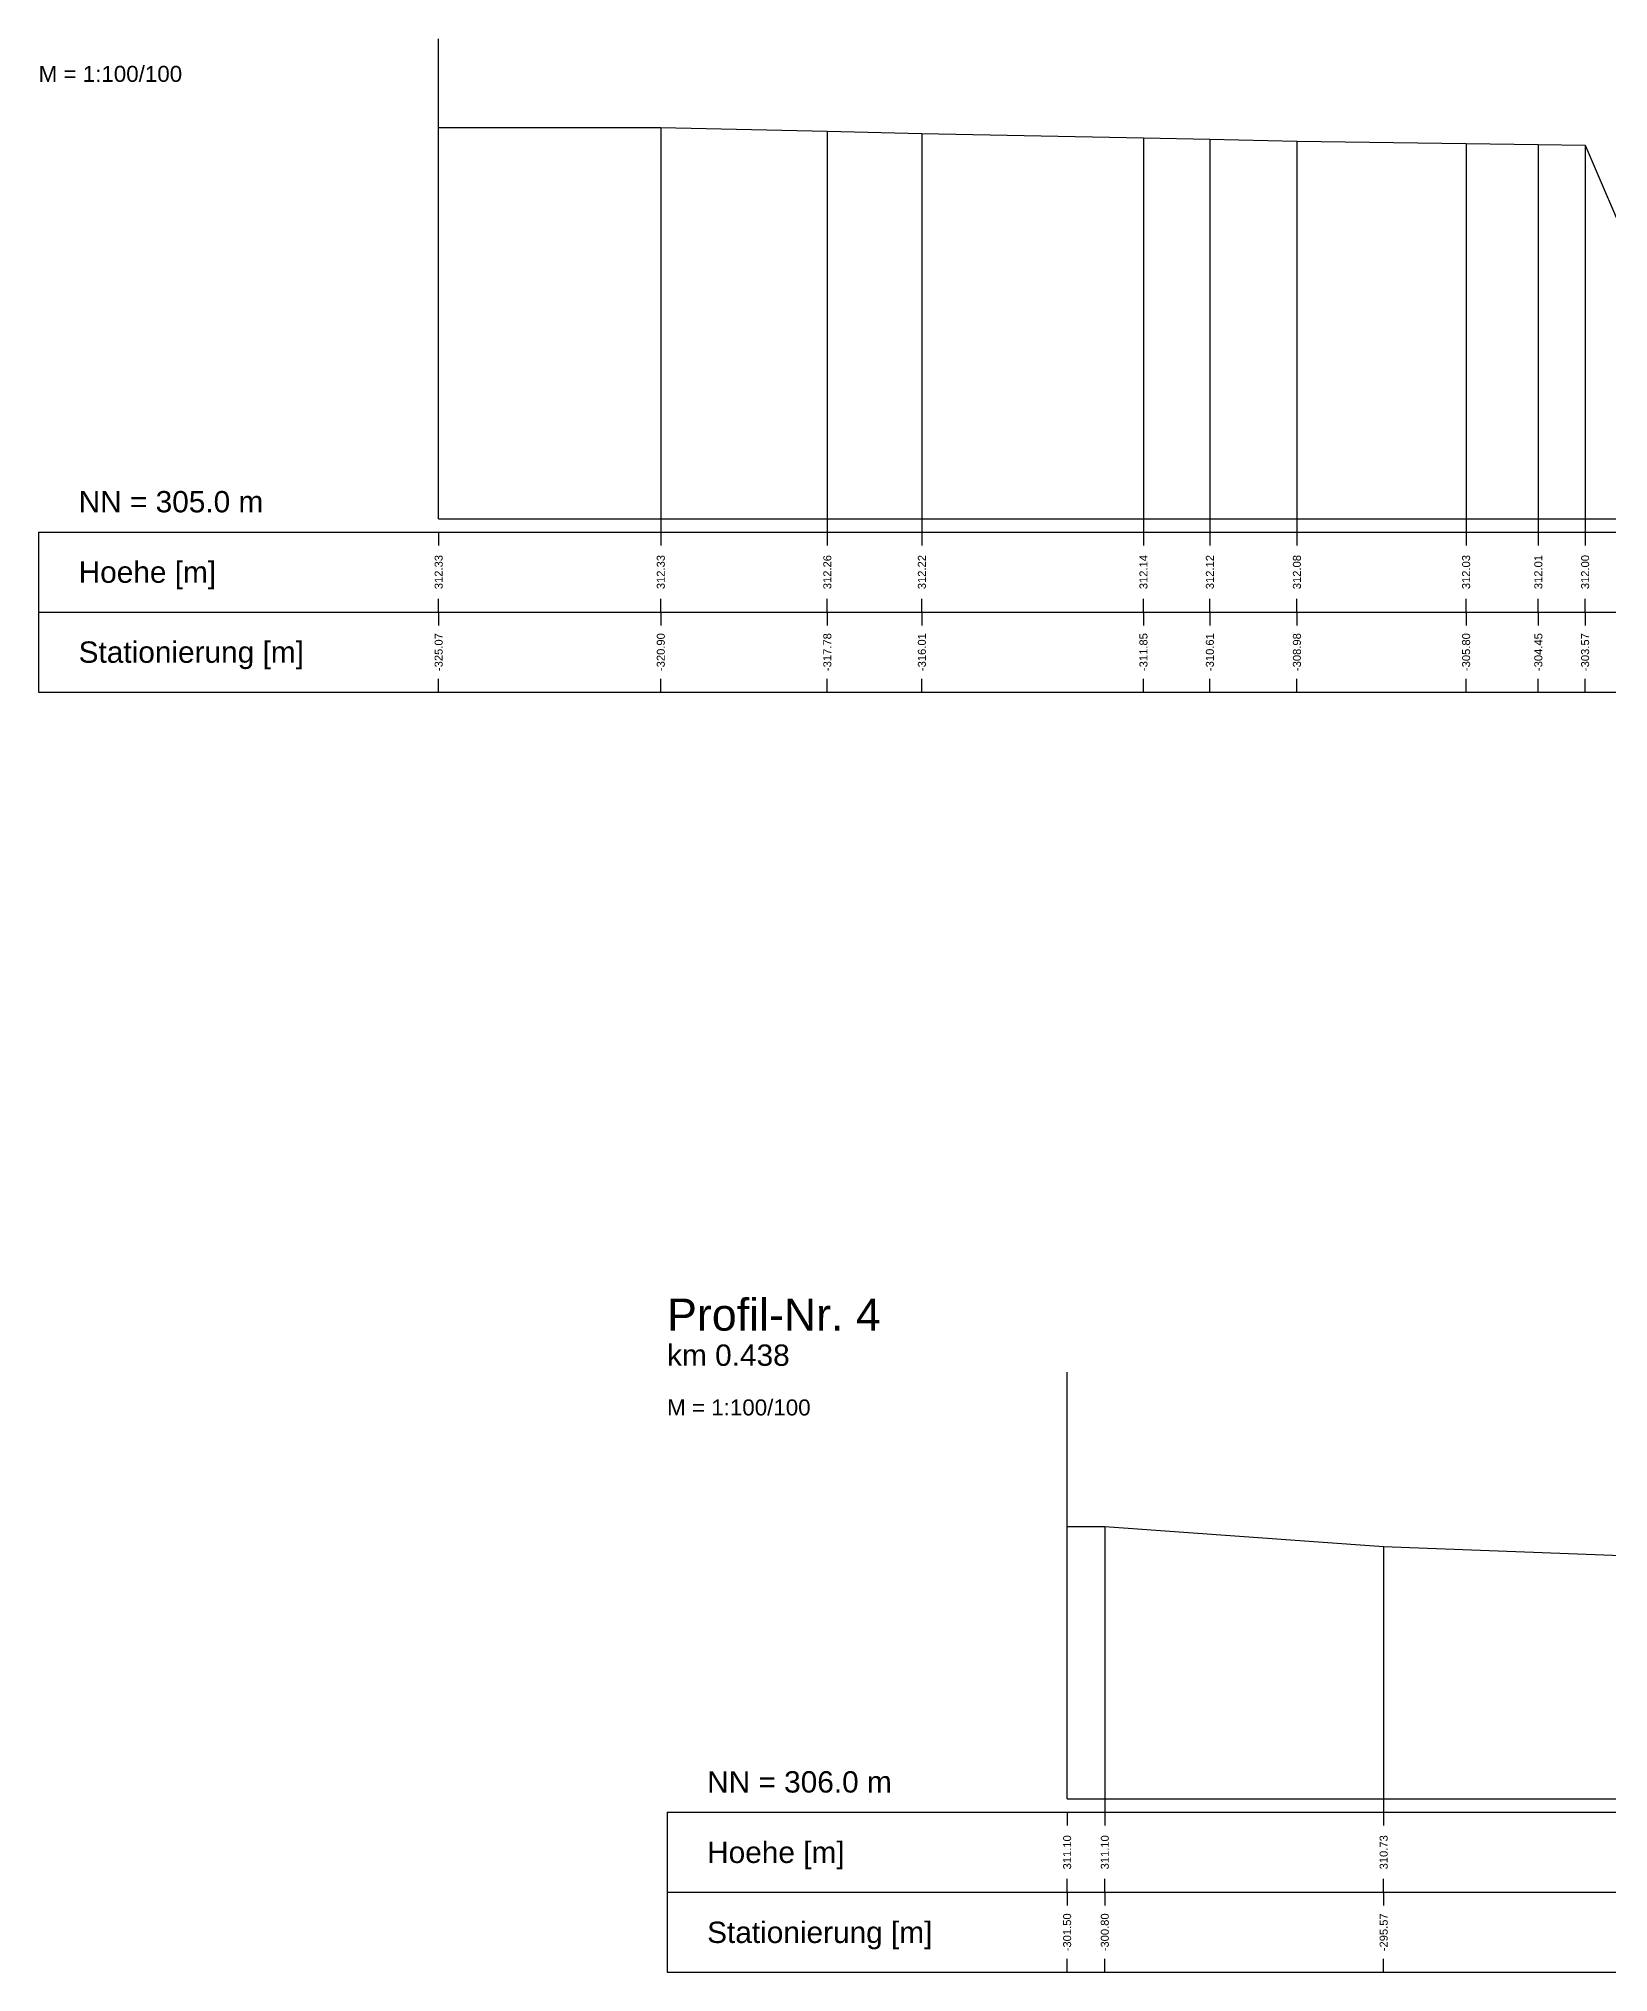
# Model space of a CAD drawing. Header units: millimetres. Extents: x -170 to 301, y 153 to 290.
# Drawn here: x -170.03 to -140.6, y 227.75 to 264 of the extents above; entities that cross this region are included whole.
import ezdxf
from ezdxf.enums import TextEntityAlignment as Align

# ---------------------------------------------------------------- set-up
doc = ezdxf.new("R2010")
doc.units = ezdxf.units.MM
doc.styles.get("Standard").update_dxf_attribs({"font": 'arial.ttf'})

msp = doc.modelspace()

# ---------------------------------------------------------------- linework, layer by layer
at = {"layer": 'band'}
for p, q in [((-162.535, 254.75), (-162.535, 254.5)), ((-158.37, 254.75), (-158.37, 254.5)), ((-155.248, 254.75), (-155.248, 254.5)), ((-153.475, 254.75), (-153.475, 254.5)), ((-149.32, 254.75), (-149.32, 254.5)), ((-148.075, 254.75), (-148.075, 254.5)), ((-146.443, 254.75), (-146.443, 254.5)), ((-143.27, 254.75), (-143.27, 254.5)), ((-141.916, 254.75), (-141.916, 254.5)), ((-141.039, 254.75), (-141.039, 254.5)), ((-162.535, 253.25), (-162.535, 253.5)), ((-158.37, 253.25), (-158.37, 253.5)), ((-155.248, 253.25), (-155.248, 253.5)), ((-153.475, 253.25), (-153.475, 253.5)), ((-149.32, 253.25), (-149.32, 253.5)), ((-148.075, 253.25), (-148.075, 253.5)), ((-146.443, 253.25), (-146.443, 253.5)), ((-143.27, 253.25), (-143.27, 253.5)), ((-141.916, 253.25), (-141.916, 253.5)), ((-141.039, 253.25), (-141.039, 253.5)), ((-162.535, 253.25), (-162.535, 253)), ((-158.37, 253.25), (-158.37, 253)), ((-155.248, 253.25), (-155.248, 253)), ((-153.475, 253.25), (-153.475, 253)), ((-149.32, 253.25), (-149.32, 253)), ((-148.075, 253.25), (-148.075, 253)), ((-146.443, 253.25), (-146.443, 253)), ((-143.27, 253.25), (-143.27, 253)), ((-141.916, 253.25), (-141.916, 253)), ((-141.039, 253.25), (-141.039, 253)), ((-162.535, 251.75), (-162.535, 252)), ((-158.37, 251.75), (-158.37, 252)), ((-155.248, 251.75), (-155.248, 252)), ((-153.475, 251.75), (-153.475, 252)), ((-149.32, 251.75), (-149.32, 252)), ((-148.075, 251.75), (-148.075, 252)), ((-146.443, 251.75), (-146.443, 252)), ((-143.27, 251.75), (-143.27, 252)), ((-141.916, 251.75), (-141.916, 252)), ((-141.039, 251.75), (-141.039, 252)), ((-150.751, 230.75), (-150.751, 230.5)), ((-150.045, 230.75), (-150.045, 230.5)), ((-144.816, 230.75), (-144.816, 230.5)), ((-150.751, 229.25), (-150.751, 229.5)), ((-150.045, 229.25), (-150.045, 229.5)), ((-144.816, 229.25), (-144.816, 229.5)), ((-150.751, 229.25), (-150.751, 229)), ((-150.045, 229.25), (-150.045, 229)), ((-144.816, 229.25), (-144.816, 229)), ((-150.751, 227.75), (-150.751, 228)), ((-150.045, 227.75), (-150.045, 228)), ((-144.816, 227.75), (-144.816, 228))]:
    msp.add_line(p, q, dxfattribs=at)
at = {"layer": 'frame'}
for p, q in [((-162.535, 255), (-162.535, 264)), ((-162.535, 255), (264.223, 255)), ((-170.035, 254.75), (264.223, 254.75)), ((-170.035, 254.75), (-170.035, 253.25)), ((-170.035, 253.25), (264.223, 253.25)), ((-170.035, 253.25), (-170.035, 251.75)), ((-170.035, 251.75), (264.223, 251.75)), ((-150.751, 231), (-150.751, 239)), ((-150.751, 231), (260.32, 231)), ((-158.251, 230.75), (260.32, 230.75)), ((-158.251, 230.75), (-158.251, 229.25)), ((-158.251, 229.25), (260.32, 229.25)), ((-158.251, 229.25), (-158.251, 227.75)), ((-158.251, 227.75), (260.32, 227.75))]:
    msp.add_line(p, q, dxfattribs=at)
at = {"layer": 'marker', "color": 253}
for p, q in [((-158.37, 262.333), (-158.37, 255)), ((-155.248, 262.263), (-155.248, 255)), ((-153.475, 262.223), (-153.475, 255)), ((-149.32, 262.142), (-149.32, 255)), ((-148.075, 262.116), (-148.075, 255)), ((-146.443, 262.079), (-146.443, 255)), ((-143.27, 262.034), (-143.27, 255)), ((-141.916, 262.015), (-141.916, 255)), ((-141.039, 262.001), (-141.039, 255)), ((-158.37, 255), (-158.37, 254.75)), ((-155.248, 255), (-155.248, 254.75)), ((-153.475, 255), (-153.475, 254.75)), ((-149.32, 255), (-149.32, 254.75)), ((-148.075, 255), (-148.075, 254.75)), ((-146.443, 255), (-146.443, 254.75)), ((-143.27, 255), (-143.27, 254.75)), ((-141.916, 255), (-141.916, 254.75)), ((-141.039, 255), (-141.039, 254.75)), ((-150.045, 236.105), (-150.045, 231)), ((-144.816, 235.731), (-144.816, 231)), ((-150.045, 231), (-150.045, 230.75)), ((-144.816, 231), (-144.816, 230.75))]:
    msp.add_line(p, q, dxfattribs=at)
at = {"layer": 'profile'}
for points in [[(-162.535, 262.333), (-158.37, 262.333), (-155.248, 262.263), (-153.475, 262.223), (-149.32, 262.142), (-148.075, 262.116), (-146.443, 262.079), (-143.27, 262.034), (-141.916, 262.015), (-141.039, 262.001), (-140.168, 259.98)], [(-150.751, 236.105), (-150.045, 236.105), (-144.816, 235.731), (-137.713, 235.466), (-136.885, 235.446), (-136.43, 235.389), (-134.519, 235.141), (-128.293, 234.366), (-125.033, 234.247), (-120.062, 234.115), (-115.84, 233.998), (-109.199, 233.777)]]:
    msp.add_lwpolyline(points, dxfattribs=at)

# ---------------------------------------------------------------- texts
for s, height, p in [('M = 1:100/100', 0.3, (-170.035, 263.1)), ('NN = 305.0 m', 0.4, (-169.285, 255)), ('Profil-Nr. 4', 0.6, (-158.251, 239.6)), ('km 0.438', 0.4, (-158.251, 239)), ('M = 1:100/100', 0.3, (-158.251, 238.1)), ('NN = 306.0 m', 0.4, (-157.501, 231))]:
    msp.add_text(s, height=height).set_placement(p, align=Align.BOTTOM_LEFT)
for s, p in [('Hoehe [m]', (-169.285, 254)), ('Stationierung [m]', (-169.285, 252.5)), ('Hoehe [m]', (-157.501, 230)), ('Stationierung [m]', (-157.501, 228.5))]:
    msp.add_text(s, height=0.4).set_placement(p, align=Align.MIDDLE_LEFT)
for s, p in [('312.33', (-162.535, 254)), ('312.33', (-158.37, 254)), ('312.26', (-155.248, 254)), ('312.22', (-153.475, 254)), ('312.14', (-149.32, 254)), ('312.12', (-148.075, 254)), ('312.08', (-146.443, 254)), ('312.03', (-143.27, 254)), ('312.01', (-141.916, 254)), ('312.00', (-141.039, 254)), ('-325.07', (-162.535, 252.5)), ('-320.90', (-158.37, 252.5)), ('-317.78', (-155.248, 252.5)), ('-316.01', (-153.475, 252.5)), ('-311.85', (-149.32, 252.5)), ('-310.61', (-148.075, 252.5)), ('-308.98', (-146.443, 252.5)), ('-305.80', (-143.27, 252.5)), ('-304.45', (-141.916, 252.5)), ('-303.57', (-141.039, 252.5)), ('311.10', (-150.751, 230)), ('311.10', (-150.045, 230)), ('310.73', (-144.816, 230)), ('-301.50', (-150.751, 228.5)), ('-300.80', (-150.045, 228.5)), ('-295.57', (-144.816, 228.5))]:
    msp.add_text(s, height=0.15, rotation=90).set_placement(p, align=Align.MIDDLE)

doc.saveas('drawing.dxf')
